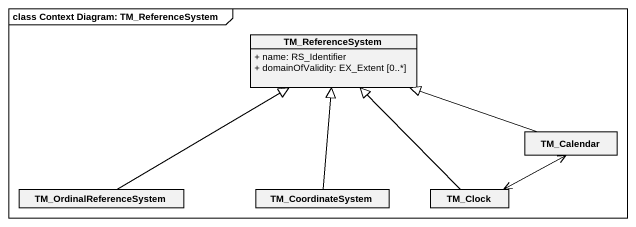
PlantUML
@startuml
mainframe class Context Diagram: TM_ReferenceSystem
hide circle
hide empty members
skinparam classAttributeIconSize 0
class TM_ReferenceSystem {
  + name: RS_Identifier
  + domainOfValidity: EX_Extent [0..*]
}
class TM_Calendar
class TM_OrdinalReferenceSystem
class TM_CoordinateSystem
class TM_Clock
TM_Calendar -left-|> TM_ReferenceSystem
TM_OrdinalReferenceSystem -right-|> TM_ReferenceSystem
TM_CoordinateSystem -up-|> TM_ReferenceSystem
TM_Clock -up-|> TM_ReferenceSystem
TM_Clock <-right-> TM_Calendar
@enduml
